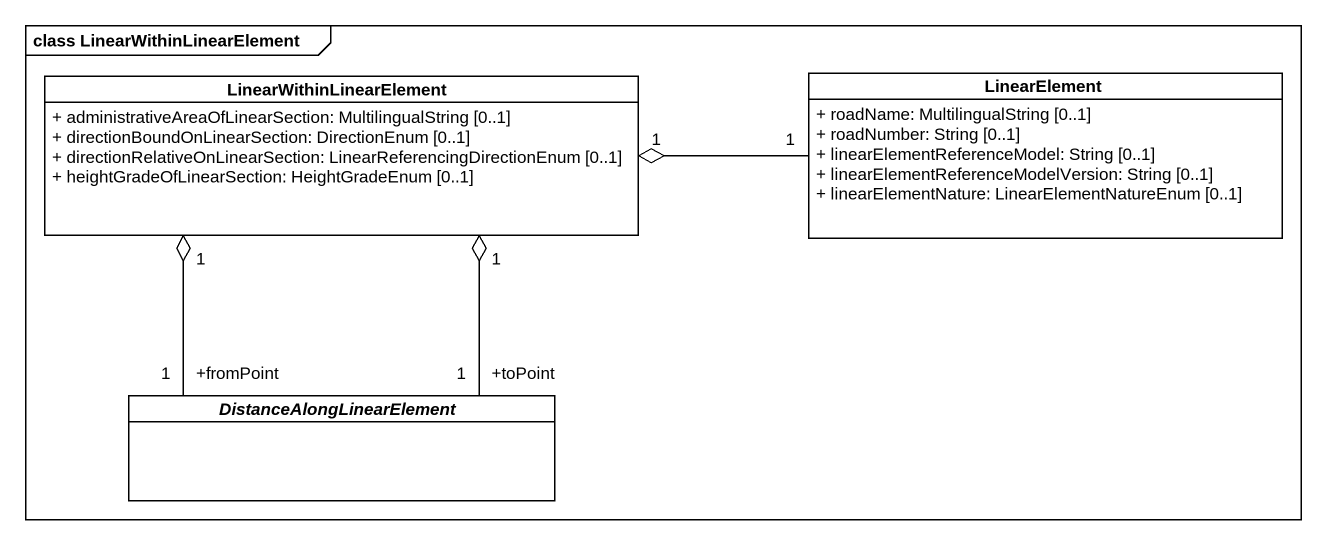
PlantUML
@startuml
mainframe class LinearWithinLinearElement
hide circle
hide empty members
skinparam classAttributeIconSize 0
class LinearWithinLinearElement {
  + administrativeAreaOfLinearSection: MultilingualString [0..1]
  + directionBoundOnLinearSection: DirectionEnum [0..1]
  + directionRelativeOnLinearSection: LinearReferencingDirectionEnum [0..1]
  + heightGradeOfLinearSection: HeightGradeEnum [0..1]
}
class LinearElement {
  + roadName: MultilingualString [0..1]
  + roadNumber: String [0..1]
  + linearElementReferenceModel: String [0..1]
  + linearElementReferenceModelVersion: String [0..1]
  + linearElementNature: LinearElementNatureEnum [0..1]
}
abstract class DistanceAlongLinearElement
LinearElement "1" -left-o "1" LinearWithinLinearElement
DistanceAlongLinearElement "+toPoint\n1" -up-o "1" LinearWithinLinearElement
DistanceAlongLinearElement "+fromPoint\n1" -up-o "1" LinearWithinLinearElement
@enduml
